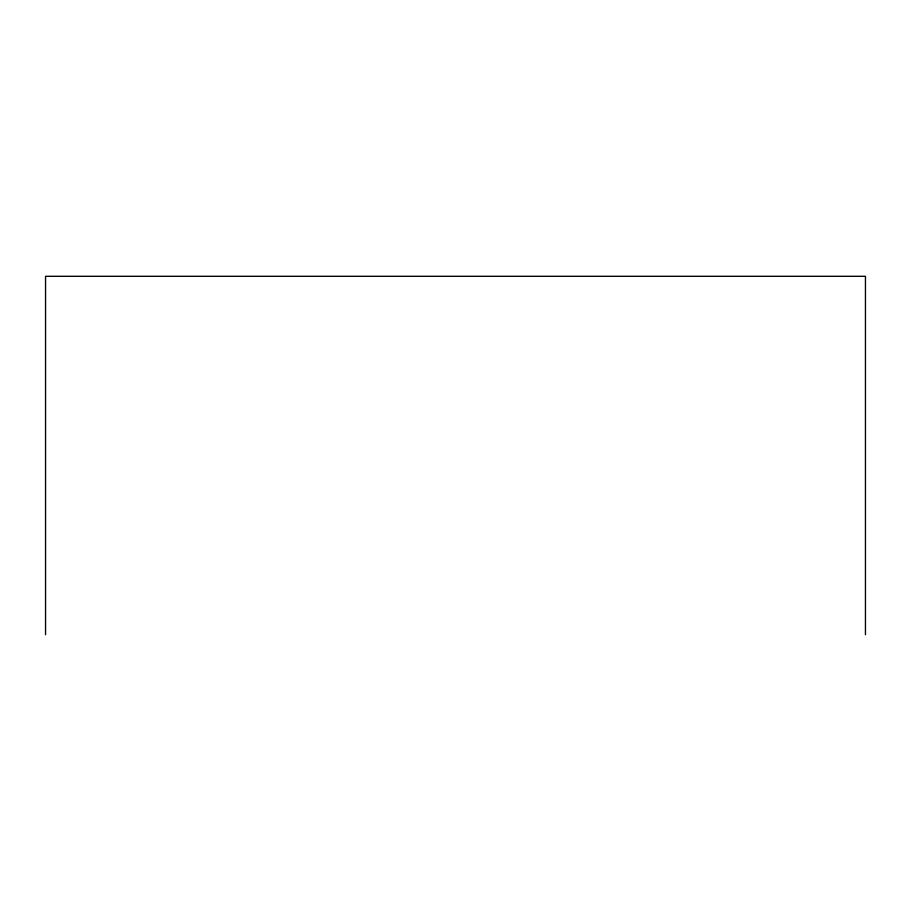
<?xml version="1.0" encoding="UTF-8"?>
<svg xmlns="http://www.w3.org/2000/svg" width="911" height="911" viewBox="0 0 911 911"><rect width="100%" height="100%" fill="white"/><g stroke="black" fill="none" stroke-linecap="round" stroke-linejoin="round"><path stroke-width="1.37" d="M865.45 634.694L865.45 276.306L45.55 276.306L45.55 634.694"/></g></svg>
